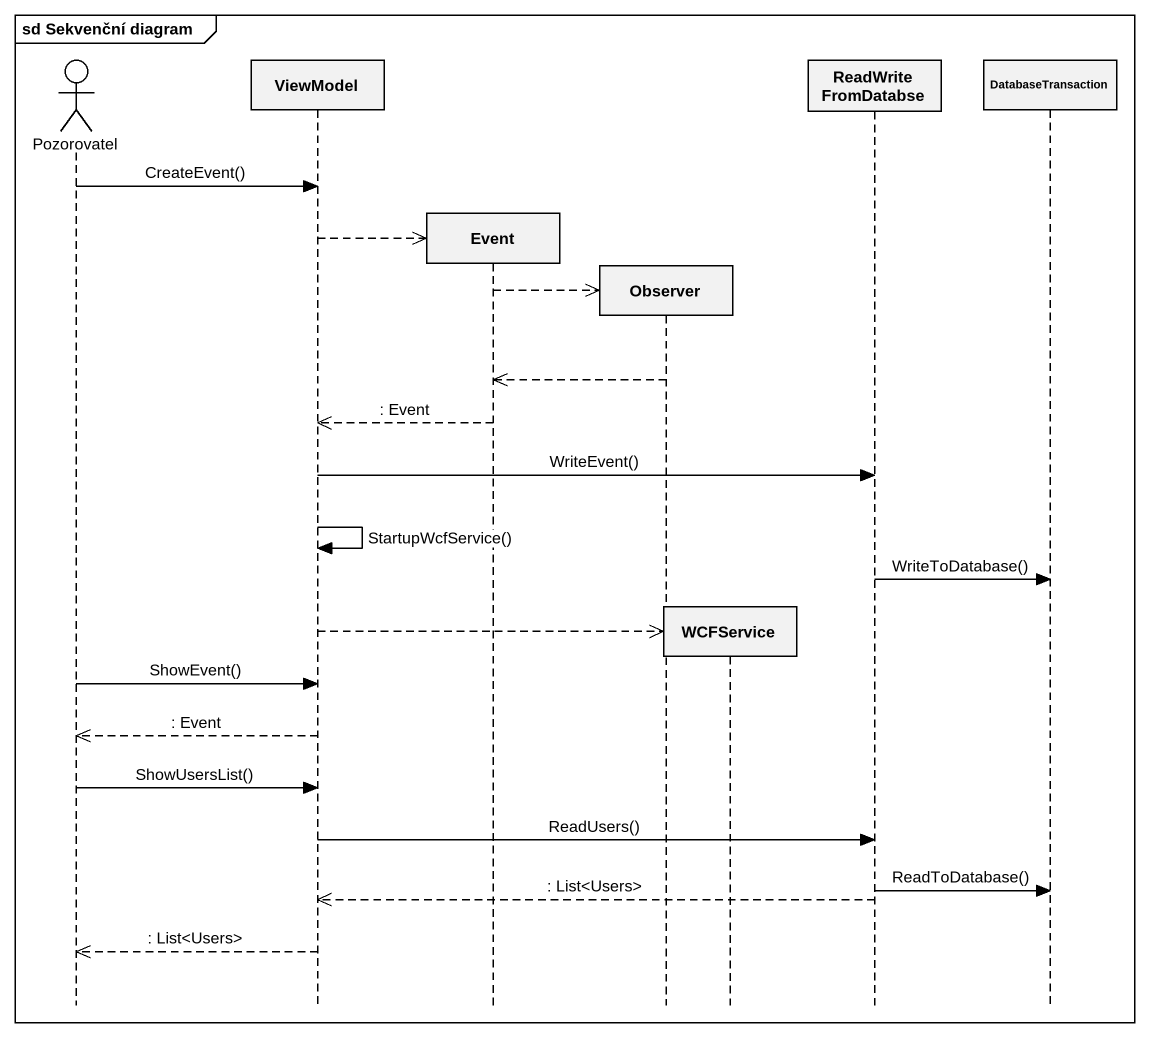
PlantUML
@startuml
mainframe sd Sekvenční diagram
hide footbox
actor Pozorovatel
participant ViewModel
participant Event
participant Observer
participant WCFService
participant ReadWriteFromDatabse
participant DatabaseTransaction

Pozorovatel -> ViewModel : CreateEvent()
ViewModel -->> Event **
Event -->> Observer **
Observer -->> Event
Event -->> ViewModel : : Event
ViewModel -> ReadWriteFromDatabse : WriteEvent()
ViewModel -> ViewModel : StartupWcfService()
ReadWriteFromDatabse -> DatabaseTransaction : WriteToDatabase()
ViewModel -->> WCFService **
Pozorovatel -> ViewModel : ShowEvent()
ViewModel -->> Pozorovatel : : Event
Pozorovatel -> ViewModel : ShowUsersList()
ViewModel -> ReadWriteFromDatabse : ReadUsers()
ReadWriteFromDatabse -> DatabaseTransaction : ReadToDatabase()
ReadWriteFromDatabse -->> ViewModel : : List<Users>
ViewModel -->> Pozorovatel : : List<Users>
@enduml
